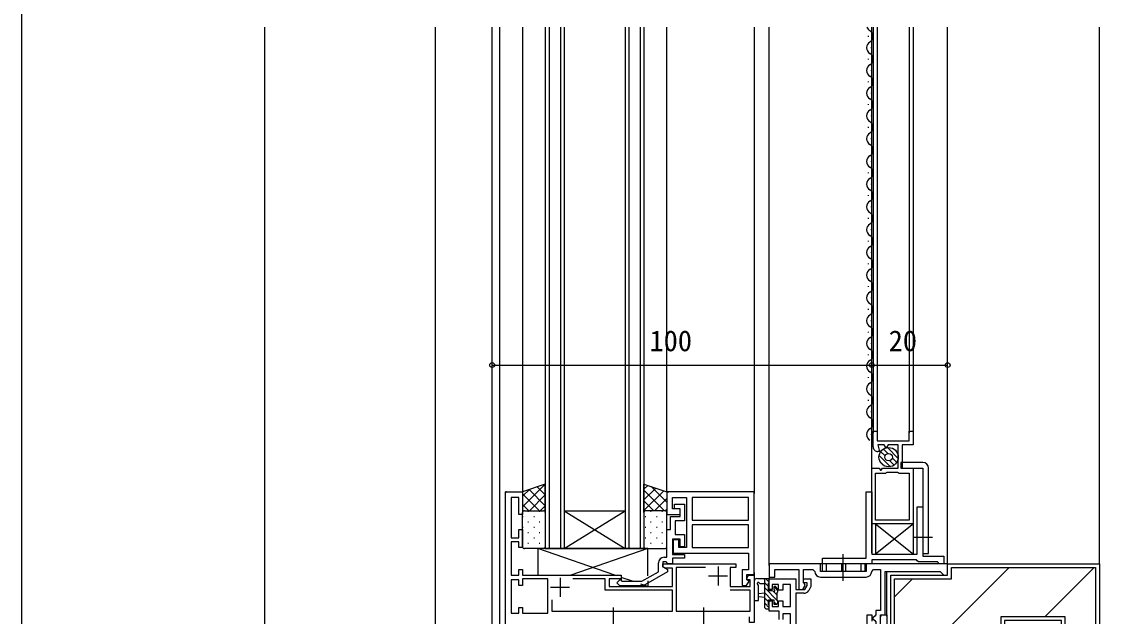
# Model space of a CAD drawing. Units: millimetres, scale not verified. Extents: x -437 to 438, y -344 to 341.
# Drawn here: x -436.8 to -152.8, y -171 to -14.1 of the extents above; entities that cross this region are included whole.
import ezdxf
from ezdxf.enums import TextEntityAlignment as Align

# ---------------------------------------------------------------- set-up
doc = ezdxf.new("R2010")
doc.units = ezdxf.units.MM
doc.header["$LTSCALE"] = 2
for name, color, linetype in [('0-2_YKK_11', 7, 'Continuous'), ('0-3_YKK_12', 2, 'Continuous'), ('0-4_YKK_13', 4, 'Continuous'), ('0-6_YKK_D', 6, 'Continuous'), ('0-7_YKK_ZWAK', 7, 'Continuous'), ('0-8_YSS_K', 3, 'Continuous')]:
    doc.layers.add(name, color=color, linetype=linetype)
doc.styles.add('ＭＳ ゴシック', font='')
doc.styles.get('ＭＳ ゴシック').set_extended_font_data('MS Gothic')

msp = doc.modelspace()

# ---------------------------------------------------------------- linework, layer by layer
at = {"layer": '0-2_YKK_11'}
for p, q in [((-253.3, -157.787), (-253.3, -162.787)), ((-294.9, -160.787), (-294.9, -165.787)), ((-255.8, -160.287), (-250.8, -160.287)), ((-226.3, -160.587), (-214.3, -160.587)), ((-297.4, -163.287), (-292.4, -163.287))]:
    msp.add_line(p, q, dxfattribs=at)
for points in [[(-212.4, -126.289), (-212.4, -122.089), (-211.4, -122.089), (-211.4, -124.689), (-202.9, -124.689), (-202.9, -122.089), (-201.9, -122.089), (-201.9, -125.689), (-204.8, -125.689), (-204.8, -131.889), (-201.9, -131.889)], [(-201.9, -131.889), (-201.9, -146.589), (-212.8, -146.589), (-212.8, -131.889), (-210.804, -131.889), (-210.515, -132.389), (-210.284, -132.389), (-209.996, -131.889), (-205.8, -131.889), (-205.8, -125.689), (-208.48, -125.689), (-208.884, -126.389), (-209.115, -126.389), (-209.52, -125.689), (-211.222, -125.689), (-210.739, -127.489), (-211.2, -127.489)], [(-202.9, -133.189), (-202.9, -145.589), (-211.8, -145.589), (-211.8, -133.189), (-209.1, -133.189), (-208.906, -133.039)], [(-208.906, -133.039), (-208.713, -132.889), (-205.987, -132.889), (-205.794, -133.039)], [(-205.794, -133.039), (-205.6, -133.189), (-202.9, -133.189)], [(-309.3, -192.087), (-309.3, -138.087), (-304.8, -138.087), (-304.8, -144.087), (-305.8, -144.087), (-305.8, -139.587), (-307.8, -139.587), (-307.8, -150.287), (-305.8, -150.287), (-305.8, -148.087), (-304.8, -148.087), (-304.8, -152.787), (-305.8, -152.787), (-305.8, -151.287), (-307.8, -151.287), (-307.8, -160.087), (-305.8, -160.087), (-305.8, -158.587), (-304.8, -158.587), (-304.8, -160.087), (-278.8, -160.087), (-278.8, -161.087), (-282, -161.087), (-282, -163.087), (-265.3, -163.087), (-265.3, -158.287), (-267.107, -158.287), (-267.8, -157.887), (-267.8, -157.087), (-248.6, -157.087), (-248.6, -158.087), (-250.1, -158.087), (-250.1, -163.087), (-244.8, -163.087), (-244.8, -161.287), (-245.527, -161.287), (-245.723, -160.946)], [(-267.5, -155.387), (-266.8, -155.387), (-266.8, -148.087), (-265.8, -148.087), (-265.8, -144.587), (-263.3, -144.587), (-263.3, -142.587), (-264.8, -142.587), (-264.8, -141.387), (-262.1, -141.387), (-262.1, -145.787), (-264.6, -145.787), (-264.6, -149.387), (-262.1, -149.387), (-262.1, -152.587), (-263.3, -152.587), (-263.3, -150.587), (-265.3, -150.587), (-265.3, -154.687), (-262.1, -154.687), (-262.1, -155.587), (-265.3, -155.587), (-265.3, -157.087), (-266.5, -157.087), (-266.8, -156.787), (-267, -156.587), (-267.8, -156.587), (-267.8, -157.887), (-266.6, -158.579), (-266.6, -159.179)], [(-266.6, -159.179), (-273.021, -162.887), (-279.149, -162.887), (-279.924, -162.111), (-279.076, -161.262), (-278.651, -161.687), (-273.343, -161.687), (-269, -159.179), (-269, -156.887)], [(-256.586, -158.087), (-264.3, -158.087), (-264.3, -169.587), (-244.8, -169.587), (-244.8, -164.087), (-250.1, -164.087)], [(-192.8, -157.087), (-214.3, -157.087), (-214.3, -159.087), (-226.3, -159.087), (-226.3, -157.087), (-239.8, -157.087), (-239.8, -160.587), (-238.3, -160.587), (-238.3, -158.587), (-232, -158.587), (-232, -163.887), (-230.949, -163.887), (-230.34, -162.832), (-230.55, -162.387), (-230.8, -162.091), (-230.8, -158.587), (-228.3, -158.587), (-227.8, -159.087)], [(-212.8, -159.087), (-212.3, -158.587), (-210.5, -158.587), (-210.5, -169.387), (-211.7, -169.387), (-211.7, -170.587), (-212, -170.887), (-212.5, -171.387), (-212.5, -171.587), (-212, -172.087), (-211.7, -172.387), (-211.7, -173.987), (-212.8, -173.987), (-212.8, -175.187), (-210.5, -175.187), (-210.5, -170.587), (-209.3, -170.587), (-209.3, -159.087), (-194.8, -159.087), (-194.3, -159.587), (-193.8, -160.087), (-192.8, -160.087), (-192.8, -157.087)], [(-297.1, -166.623), (-297.1, -169.587), (-265.3, -169.587), (-265.3, -164.087), (-283, -164.087), (-283, -161.087), (-291.564, -161.087)], [(-245.723, -160.946), (-245.227, -160.087), (-243.8, -160.087), (-243.8, -172.587), (-245, -172.587), (-245, -171.087)], [(-239, -162.587), (-239, -163.887), (-239.8, -163.887), (-239.8, -161.087), (-232.8, -161.087), (-232.8, -163.887), (-230.417, -163.887), (-229.8, -162.819), (-229.8, -162.087), (-230.8, -162.087), (-230.8, -161.087), (-228.8, -161.087), (-228.8, -163.087), (-229.406, -164.137)], [(-237.2, -171.787), (-237.2, -169.587), (-239.8, -169.587), (-239.8, -166.887), (-239, -166.887), (-239, -168.387), (-237.4, -168.387), (-237.4, -166.887), (-236.2, -166.887), (-236.2, -168.387), (-234.2, -168.387), (-234.2, -162.587), (-236.2, -162.587), (-236.2, -164.087), (-237.4, -164.087), (-237.4, -162.587), (-239, -162.587)], [(-230.705, -164.887), (-232.8, -164.887), (-232.8, -180.187)], [(-234.2, -191.087), (-234.2, -170.287), (-236.2, -170.287), (-236.2, -171.787)], [(-214, -180.187), (-214, -170.587), (-212.8, -170.587), (-212.8, -172.267)], [(-210.34, -171.037), (-210.22, -170.587), (-208.8, -170.587), (-208.8, -176.587)]]:
    msp.add_lwpolyline(points, dxfattribs=at)
for points in [[(-243.8, -138.087), (-266.8, -138.087), (-266.8, -144.087), (-263.3, -144.087), (-263.3, -142.587), (-265.3, -142.587), (-265.3, -139.587), (-261.6, -139.587), (-261.6, -152.787), (-263.6, -152.787), (-263.6, -150.787), (-265.1, -150.787), (-265.1, -154.287), (-245.3, -154.287), (-245.3, -158.687), (-246.9, -158.687), (-246.9, -162.787), (-245.753, -162.787), (-245.09, -161.639), (-245.7, -161.287), (-245.7, -159.887), (-243.8, -159.887)], [(-214.3, -155.589), (-214.3, -138.089), (-212.8, -138.089), (-212.8, -154.589), (-200.8, -154.589), (-200.8, -142.089), (-199.3, -142.089), (-199.3, -155.089), (-193.8, -155.089), (-193.8, -157.089), (-195, -157.089), (-195.3, -156.789), (-195.5, -156.589), (-200.5, -156.589), (-200.8, -156.289), (-201, -156.089), (-212.8, -156.089), (-212.8, -157.089), (-214.6, -157.089), (-214.6, -159.089), (-215.6, -159.089), (-215.6, -157.089), (-219.7, -157.089), (-219.7, -159.089), (-220.7, -159.089), (-220.7, -157.089), (-224.8, -157.089), (-224.8, -159.089), (-225.8, -159.089), (-225.8, -155.589)], [(-245.3, -139.587), (-260.1, -139.587), (-260.1, -145.587), (-245.3, -145.587)], [(-245.3, -146.787), (-260.1, -146.787), (-260.1, -152.787), (-245.3, -152.787)], [(-298.1, -170.087), (-298.1, -161.087), (-304.8, -161.087), (-304.8, -162.787), (-305.8, -162.787), (-305.8, -161.287), (-307.8, -161.287), (-307.8, -170.087), (-305.8, -170.087), (-305.8, -168.587), (-304.8, -168.587), (-304.8, -170.087)]]:
    msp.add_lwpolyline(points, close=True, dxfattribs=at)
for centre, radius, start, end in [((-211.2, -126.289), 1.2, 180.00002, 270.00071), ((-267.5, -156.887), 1.5, 90.00001, 179.99999), ((-226.3, -159.087), 1.5, 180.00002, 270), ((-214.3, -159.087), 1.5, 270, 0), ((-230.705, -163.387), 1.5, 269.99999, 330.00001)]:
    msp.add_arc(centre, radius, start, end, dxfattribs=at)
at = {"layer": '0-3_YKK_12'}
for p, q in [((-312.8, -200.358), (-312.8, -15.589)), ((-310.8, -192.087), (-310.8, -15.589)), ((-304.8, -15.589), (-304.8, -138.087)), ((-298.8, -15.589), (-298.8, -153.089)), ((-297.8, -15.589), (-297.8, -153.089)), ((-294.8, -15.589), (-294.8, -153.089)), ((-293.8, -15.589), (-293.8, -153.089)), ((-277.8, -15.589), (-277.8, -153.089)), ((-276.8, -15.589), (-276.8, -153.089)), ((-273.8, -15.589), (-273.8, -153.089)), ((-272.8, -15.589), (-272.8, -153.089)), ((-266.8, -138.087), (-266.8, -15.589)), ((-243.8, -15.589), (-243.8, -138.587)), ((-239.8, -157.587), (-239.8, -15.589)), ((-212.8, -154.289), (-212.8, -15.589)), ((-212.4, -15.589), (-212.4, -122.593)), ((-211.4, -15.589), (-211.4, -122.593)), ((-202.9, -15.589), (-202.9, -122.589)), ((-201.9, -15.589), (-201.9, -122.589)), ((-192.8, -157.089), (-192.8, -15.589)), ((-213.66, -18.088), (-213.66, -17.888)), ((-212.9, -21.088), (-212.9, -20.888)), ((-213.66, -24.088), (-213.66, -23.888)), ((-212.9, -27.088), (-212.9, -26.888)), ((-213.66, -30.088), (-213.66, -29.888)), ((-212.9, -33.088), (-212.9, -32.888)), ((-213.66, -36.088), (-213.66, -35.888)), ((-212.9, -39.088), (-212.9, -38.888)), ((-213.66, -42.088), (-213.66, -41.888)), ((-212.9, -45.088), (-212.9, -44.888)), ((-212.9, -51.088), (-212.9, -50.888)), ((-213.66, -54.088), (-213.66, -53.888)), ((-212.9, -57.088), (-212.9, -56.888)), ((-213.66, -60.088), (-213.66, -59.888)), ((-212.9, -63.088), (-212.9, -62.888)), ((-213.66, -66.088), (-213.66, -65.888)), ((-212.9, -69.088), (-212.9, -68.888)), ((-213.66, -72.088), (-213.66, -71.888)), ((-212.9, -75.088), (-212.9, -74.888)), ((-213.66, -78.088), (-213.66, -77.888)), ((-212.9, -81.088), (-212.9, -80.888)), ((-213.66, -84.088), (-213.66, -83.888)), ((-212.9, -87.088), (-212.9, -86.888)), ((-213.66, -90.088), (-213.66, -89.888)), ((-212.9, -93.088), (-212.9, -92.888)), ((-213.66, -96.088), (-213.66, -95.888)), ((-212.9, -99.088), (-212.9, -98.888)), ((-213.66, -102.088), (-213.66, -101.888)), ((-212.9, -105.088), (-212.9, -104.888)), ((-213.66, -108.088), (-213.66, -107.888)), ((-212.9, -111.088), (-212.9, -110.888)), ((-213.66, -114.088), (-213.66, -113.888)), ((-212.9, -117.088), (-212.9, -116.888)), ((-212.9, -123.088), (-212.9, -122.888)), ((-305.3, -138.087), (-304.8, -138.087)), ((-266.8, -138.087), (-266.3, -138.087)), ((-293.8, -143.089), (-277.8, -143.089)), ((-293.8, -143.089), (-277.8, -153.089)), ((-293.8, -153.089), (-277.8, -143.089)), ((-298.8, -153.089), (-272.8, -153.089)), ((-239.3, -157.087), (-239.8, -157.087)), ((-213.8, -157.087), (-226.8, -157.087)), ((-192.8, -157.087), (-193.3, -157.087)), ((-243.8, -159.387), (-243.8, -160.387)), ((-243.8, -161.087), (-243.6, -161.087)), ((-240.1, -161.087), (-239.8, -161.087)), ((-239.8, -159.087), (-239.8, -161.087)), ((-208.8, -170.887), (-208.8, -159.087))]:
    msp.add_line(p, q, dxfattribs=at)
msp.add_lwpolyline([(-309, -138.087), (-309.3, -138.087), (-309.3, -138.387)], dxfattribs=at)
for centre, start, end in [((-212.441, -14.988), 200.46499, 240.79746), ((-214.118, -17.988), 299.20254, 60.79746), ((-212.441, -20.988), 119.20254, 240.79746), ((-214.118, -23.988), 299.20254, 60.79746), ((-212.441, -26.988), 119.20254, 240.79746), ((-214.118, -29.988), 299.20254, 60.79746), ((-212.441, -32.988), 119.20254, 240.79746), ((-214.118, -35.988), 299.20254, 60.79746), ((-212.441, -38.988), 119.20254, 240.79746), ((-214.118, -41.988), 299.20254, 60.79746), ((-212.441, -44.988), 119.20254, 240.79746), ((-214.118, -47.988), 299.20254, 60.79746), ((-212.441, -50.988), 119.20254, 240.79746), ((-214.118, -53.988), 299.20254, 60.79746), ((-212.441, -56.988), 119.20254, 240.79746), ((-214.118, -59.988), 299.20254, 60.79746), ((-212.441, -62.988), 119.20254, 240.79746), ((-214.118, -65.988), 299.20254, 60.79746), ((-212.441, -68.988), 119.20254, 240.79746), ((-214.118, -71.988), 299.20254, 60.79746), ((-212.441, -74.988), 119.20254, 240.79746), ((-214.118, -77.988), 299.20254, 60.79746), ((-212.441, -80.988), 119.20254, 240.79746), ((-214.118, -83.988), 299.20254, 60.79746), ((-212.441, -86.988), 119.20254, 240.79746), ((-214.118, -89.988), 299.20254, 60.79746), ((-212.441, -92.988), 119.20254, 240.79746), ((-214.118, -95.988), 299.20254, 60.79746), ((-212.441, -98.988), 119.20254, 240.79746), ((-214.118, -101.988), 299.20254, 60.79746), ((-212.441, -104.988), 119.20254, 240.79746), ((-214.118, -107.988), 299.20254, 60.79746), ((-212.441, -110.988), 119.20254, 240.79746), ((-214.118, -113.988), 299.20254, 60.79746), ((-212.441, -116.988), 119.20254, 240.79746), ((-214.118, -119.988), 299.20254, 60.79746), ((-212.441, -122.988), 119.20254, 240.79746)]:
    msp.add_arc(centre, 1.718, start, end, dxfattribs=at)
at = {"layer": '0-4_YKK_13'}
for p, q in [((-209.299, -128.661), (-210.443, -127.518)), ((-208.551, -127.995), (-209.721, -126.825)), ((-205.822, -129.31), (-208.685, -126.447)), ((-207.892, -131.483), (-210.858, -128.517)), ((-209.582, -131.207), (-210.582, -130.207)), ((-206.893, -131.068), (-208.036, -129.924)), ((-206.2, -130.346), (-207.37, -129.176)), ((-304.8, -142.118), (-298.8, -136.118)), ((-298.8, -136.118), (-298.822, -136.096)), ((-304.8, -139.29), (-302.998, -137.488)), ((-304.8, -138.089), (-304.8, -143.589)), ((-300.315, -143.089), (-304.8, -138.604)), ((-298.8, -141.775), (-303.065, -137.51)), ((-302.942, -143.089), (-298.8, -138.947)), ((-298.8, -138.947), (-300.943, -136.803)), ((-272.8, -137.402), (-271.815, -136.417)), ((-272.8, -140.231), (-269.693, -137.124)), ((-267.374, -143.089), (-272.8, -137.662)), ((-272.8, -143.059), (-267.572, -137.831)), ((-266.8, -140.834), (-270.918, -136.716)), ((-266.8, -138.089), (-266.8, -143.589)), ((-303.143, -143.089), (-304.8, -141.432)), ((-300.114, -143.089), (-298.8, -141.775)), ((-270.202, -143.089), (-272.8, -140.491)), ((-270.001, -143.089), (-266.8, -139.888)), ((-304.8, -152.589), (-304.8, -143.589)), ((-304.8, -144.599), (-304.66, -144.599)), ((-304.3, -143.089), (-299.3, -143.089)), ((-303.445, -143.184), (-303.245, -143.184)), ((-301.83, -144.599), (-301.63, -144.599)), ((-300.415, -143.184), (-300.215, -143.184)), ((-298.8, -143.589), (-298.8, -152.589)), ((-272.749, -143.37), (-272.8, -143.319)), ((-272.8, -143.589), (-272.8, -152.589)), ((-272.53, -144.599), (-272.33, -144.599)), ((-267.3, -143.089), (-272.3, -143.089)), ((-271.115, -143.184), (-270.915, -143.184)), ((-269.5, -144.599), (-269.3, -144.599)), ((-268.085, -143.184), (-267.885, -143.184)), ((-267.186, -143.102), (-266.8, -142.716)), ((-266.8, -152.589), (-266.8, -143.589)), ((-304.8, -147.429), (-304.66, -147.429)), ((-303.445, -146.014), (-303.245, -146.014)), ((-301.83, -147.429), (-301.63, -147.429)), ((-300.415, -146.014), (-300.215, -146.014)), ((-272.53, -147.429), (-272.33, -147.429)), ((-271.115, -146.014), (-270.915, -146.014)), ((-269.5, -147.429), (-269.3, -147.429)), ((-268.085, -146.014), (-267.885, -146.014)), ((-201.8, -146.589), (-211.8, -154.589)), ((-211.8, -146.589), (-201.8, -154.589)), ((-304.8, -150.259), (-304.66, -150.259)), ((-303.445, -148.844), (-303.245, -148.844)), ((-301.83, -150.259), (-301.63, -150.259)), ((-300.415, -148.844), (-300.215, -148.844)), ((-272.53, -150.259), (-272.33, -150.259)), ((-271.115, -148.844), (-270.915, -148.844)), ((-269.5, -150.259), (-269.3, -150.259)), ((-268.085, -148.844), (-267.885, -148.844)), ((-201.8, -150.09), (-196.8, -150.09)), ((-299.3, -153.089), (-304.3, -153.089)), ((-303.445, -151.674), (-303.245, -151.674)), ((-280.5, -160.087), (-300.8, -153.087)), ((-300.415, -151.674), (-300.215, -151.674)), ((-272.3, -153.089), (-267.3, -153.089)), ((-271.115, -151.674), (-270.915, -151.674)), ((-268.085, -151.674), (-267.885, -151.674)), ((-220.3, -161.589), (-220.3, -154.589)), ((-275.86, -161.687), (-278.8, -160.673)), ((-271.8, -161.604), (-271.8, -163.087)), ((-241, -168.687), (-241, -161.087)), ((-239.8, -161.956), (-240.669, -161.087)), ((-240, -163.103), (-241, -162.103)), ((-237.7, -166.75), (-241, -163.45)), ((-240, -164.187), (-240, -162.187)), ((-237.7, -165.403), (-238.679, -164.424)), ((-237.5, -164.256), (-238.544, -163.212)), ((-237.7, -164.687), (-237.5, -164.487)), ((-239.21, -166.587), (-241, -164.797)), ((-240, -167.144), (-241, -166.144)), ((-239.8, -168.691), (-241, -167.491)), ((-238.01, -167.787), (-238.6, -167.197)), ((-237.8, -167.787), (-237.5, -167.487)), ((-237.504, -166.946), (-237.659, -166.791)), ((-280.8, -173.587), (-280.8, -168.587)), ((-257.1, -168.587), (-257.1, -174.587))]:
    msp.add_line(p, q, dxfattribs=at)
for points in [[(-199.3, -130.389), (-205.1, -130.389), (-205.1, -131.889), (-199.3, -131.889)], [(-199.3, -131.889), (-199.3, -154.389), (-197.8, -154.389), (-197.8, -131.889)], [(-298.8, -143.589), (-298.8, -136.089), (-304.8, -138.089)], [(-272.8, -143.589), (-272.8, -136.089), (-266.8, -138.089)], [(-271.8, -153.087), (-300.8, -153.087), (-300.8, -160.087), (-278.8, -160.087), (-278.8, -161.538)], [(-271.8, -160.28), (-271.8, -153.087), (-292.1, -160.087)], [(-240, -162.187), (-239.8, -161.987), (-239.8, -161.087), (-242.78, -161.087), (-243.04, -160.937), (-243.595, -161.141), (-243.695, -161.424), (-243.8, -161.652), (-243.8, -166.814), (-242.6, -166.815), (-242.597, -162.853), (-242.799, -162.57)], [(-278.8, -162.887), (-278.8, -163.087), (-271.8, -163.087), (-273.628, -162.456)], [(-242.44, -162.137), (-242.18, -162.287), (-241, -162.287)], [(-238.81, -164.323), (-239.061, -164.187), (-240, -164.187)], [(-237.5, -164.487), (-237.5, -163.762), (-238.23, -163.033), (-238.6, -163.186), (-238.6, -163.726), (-238.464, -163.977)], [(-237.5, -167.487), (-237.5, -166.987), (-237.7, -166.787), (-237.7, -164.687)], [(-241, -165.987), (-242.6, -165.844), (-242.6, -164.929), (-241, -164.787)], [(-241, -168.687), (-240.7, -168.987), (-239.8, -168.987), (-239.8, -168.087), (-240, -167.887), (-240, -166.587), (-238.6, -166.587), (-238.6, -167.787), (-237.8, -167.787)]]:
    msp.add_lwpolyline(points, dxfattribs=at)
msp.add_lwpolyline([(-201.8, -146.589), (-211.8, -146.589), (-211.8, -154.589), (-201.8, -154.589)], close=True, dxfattribs=at)
for radius in [2.55, 1]:
    msp.add_circle((-208.35, -128.975), radius, dxfattribs=at)
for centre, radius, start, end in [((-199.3, -131.889), 1.5, 0.00001, 89.99999), ((-304.3, -143.589), 0.5, 90, 180), ((-299.3, -143.589), 0.5, 0, 90), ((-272.3, -143.589), 0.5, 90, 180), ((-267.3, -143.589), 0.5, 0, 90), ((-304.3, -152.589), 0.5, 180, 270), ((-299.3, -152.589), 0.5, 270, 0), ((-272.3, -152.589), 0.5, 180, 270), ((-267.3, -152.589), 0.5, 270, 0), ((-242.7, -162.287), 0.3, 30.00001, 250.81027), ((-238.6, -164.187), 0.25, 213.05573, 56.94427)]:
    msp.add_arc(centre, radius, start, end, dxfattribs=at)
at = {"layer": '0-6_YKK_D'}
for p, q in [((-312.8, -115.087), (-312.8, -103.689)), ((-312.8, -104.689), (-212.8, -104.689)), ((-212.8, -115.087), (-212.8, -103.689)), ((-212.8, -115.087), (-212.8, -103.689)), ((-212.8, -104.689), (-192.8, -104.689)), ((-192.8, -115.087), (-192.8, -103.689))]:
    msp.add_line(p, q, dxfattribs=at)
for centre in [(-312.8, -104.689), (-212.8, -104.689), (-212.8, -104.689), (-192.8, -104.689)]:
    msp.add_circle(centre, 0.637, dxfattribs=at)
at = {"layer": '0-7_YKK_ZWAK'}
msp.add_line((-436.8, 306.2), (-436.8, -343.8), dxfattribs=at)
at = {"layer": '0-8_YSS_K'}
for p, q in [((-372.8, -15.589), (-372.8, -219.515)), ((-152.8, -157.087), (-152.8, -15.589)), ((-194.622, -176.087), (-176.622, -158.087)), ((-167.172, -171.087), (-154.172, -158.087)), ((-206.8, -165.814), (-202.073, -161.087))]:
    msp.add_line(p, q, dxfattribs=at)
msp.add_lwpolyline([(-327.8, -15.589), (-327.8, -211.58), (-372.8, -219.515)], dxfattribs=at)
for points in [[(-207.8, -177.087), (-207.8, -160.087), (-192.8, -160.087), (-192.8, -157.087), (-152.8, -157.087), (-152.8, -177.087), (-162.8, -177.087), (-162.8, -172.087), (-177.8, -172.087), (-177.8, -177.087)], [(-206.8, -176.087), (-206.8, -161.087), (-191.8, -161.087), (-191.8, -158.087), (-153.8, -158.087), (-153.8, -176.087), (-161.8, -176.087), (-161.8, -171.087), (-178.8, -171.087), (-178.8, -176.087)]]:
    msp.add_lwpolyline(points, close=True, dxfattribs=at)

# ---------------------------------------------------------------- texts
at = {"layer": '0-6_YKK_D', "style": 'ＭＳ ゴシック'}
for s, p in [('100', (-271.365, -102.689)), ('20', (-208.34, -102.689))]:
    msp.add_text(s, height=5.499, dxfattribs=at).set_placement(p, align=Align.BOTTOM_LEFT)

doc.saveas('drawing.dxf')
